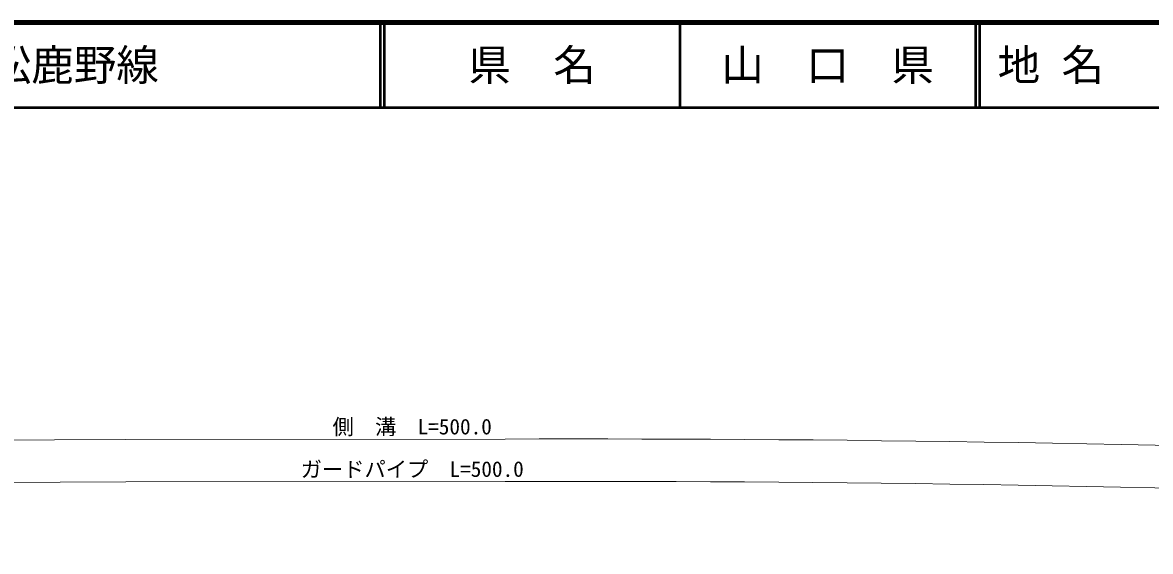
# Model space of a CAD drawing. Units: millimetres on the paper, with parts at other scales. Extents: x 40 to 680, y 20 to 380.
# Drawn here: x 255.7 to 388.3, y 317.8 to 380 of the extents above; entities that cross this region are included whole.
import ezdxf
from ezdxf.enums import TextEntityAlignment as Align

# ---------------------------------------------------------------- set-up
doc = ezdxf.new("R2010")
doc.units = ezdxf.units.MM
for name, color, linetype, lineweight in [('M-STR-HTXT', 7, 'Continuous', 13), ('M-TTL', 2, 'Continuous', 140), ('M-TTL-LINE', 7, 'Continuous', 50)]:
    doc.layers.add(name, color=color, linetype=linetype, lineweight=lineweight)
doc.layers.add('M-TTL-TXT', color=7, linetype='Continuous')
doc.styles.add('ＭＳ ゴシック', font='')
doc.styles.get('ＭＳ ゴシック').set_extended_font_data('MS Gothic')

msp = doc.modelspace()

# ---------------------------------------------------------------- linework, layer by layer
at = {"layer": 'M-STR-HTXT'}
for points in [[(312.46, 330.992), (267.835, 330.947), (167.541, 330.457), (67.434, 329.559)], [(312.465, 325.992), (267.849, 325.947), (167.575, 325.457), (67.516, 324.56)]]:
    msp.add_lwpolyline(points, dxfattribs=at)
for radius, start in [(3039.957, 85.31756), (3034.957, 85.31382)]:
    msp.add_arc((321.541, -2708.952), radius, start, 90.17135, dxfattribs=at)
at = {"layer": 'M-TTL'}
msp.add_line((680, 380), (40, 380), dxfattribs=at)
at = {"layer": 'M-TTL-LINE'}
for p, q in [((297.75, 380), (297.75, 370)), ((298.25, 380), (298.25, 370)), ((333, 380), (333, 370)), ((367.75, 380), (367.75, 370)), ((368.25, 380), (368.25, 370)), ((40, 370), (680, 370))]:
    msp.add_line(p, q, dxfattribs=at)

# ---------------------------------------------------------------- texts
at = {"layer": 'M-STR-HTXT', "style": 'ＭＳ ゴシック'}
for s, rotation, p in [('側\u3000溝\u3000L=500.0', 0.057, (301.53, 330.981)), ('ガードパイプ\u3000L=500.0', 0.072, (301.535, 325.981))]:
    msp.add_text(s, height=1.833, rotation=rotation, dxfattribs=at).set_placement(p, align=Align.BOTTOM_CENTER)
at = {"layer": 'M-TTL-TXT', "style": 'ＭＳ ゴシック'}
for s, p in [('主要地方道\u3000下松鹿野線', (216.734, 375)), ('地 名', (370.38, 375))]:
    msp.add_text(s, height=3.666, dxfattribs=at).set_placement(p, align=Align.MIDDLE_LEFT)
for s, p in [('県\u3000名', (315.625, 375)), ('山\u3000口\u3000県', (350.375, 375))]:
    msp.add_text(s, height=3.666, dxfattribs=at).set_placement(p, align=Align.MIDDLE_CENTER)

doc.saveas('drawing.dxf')
